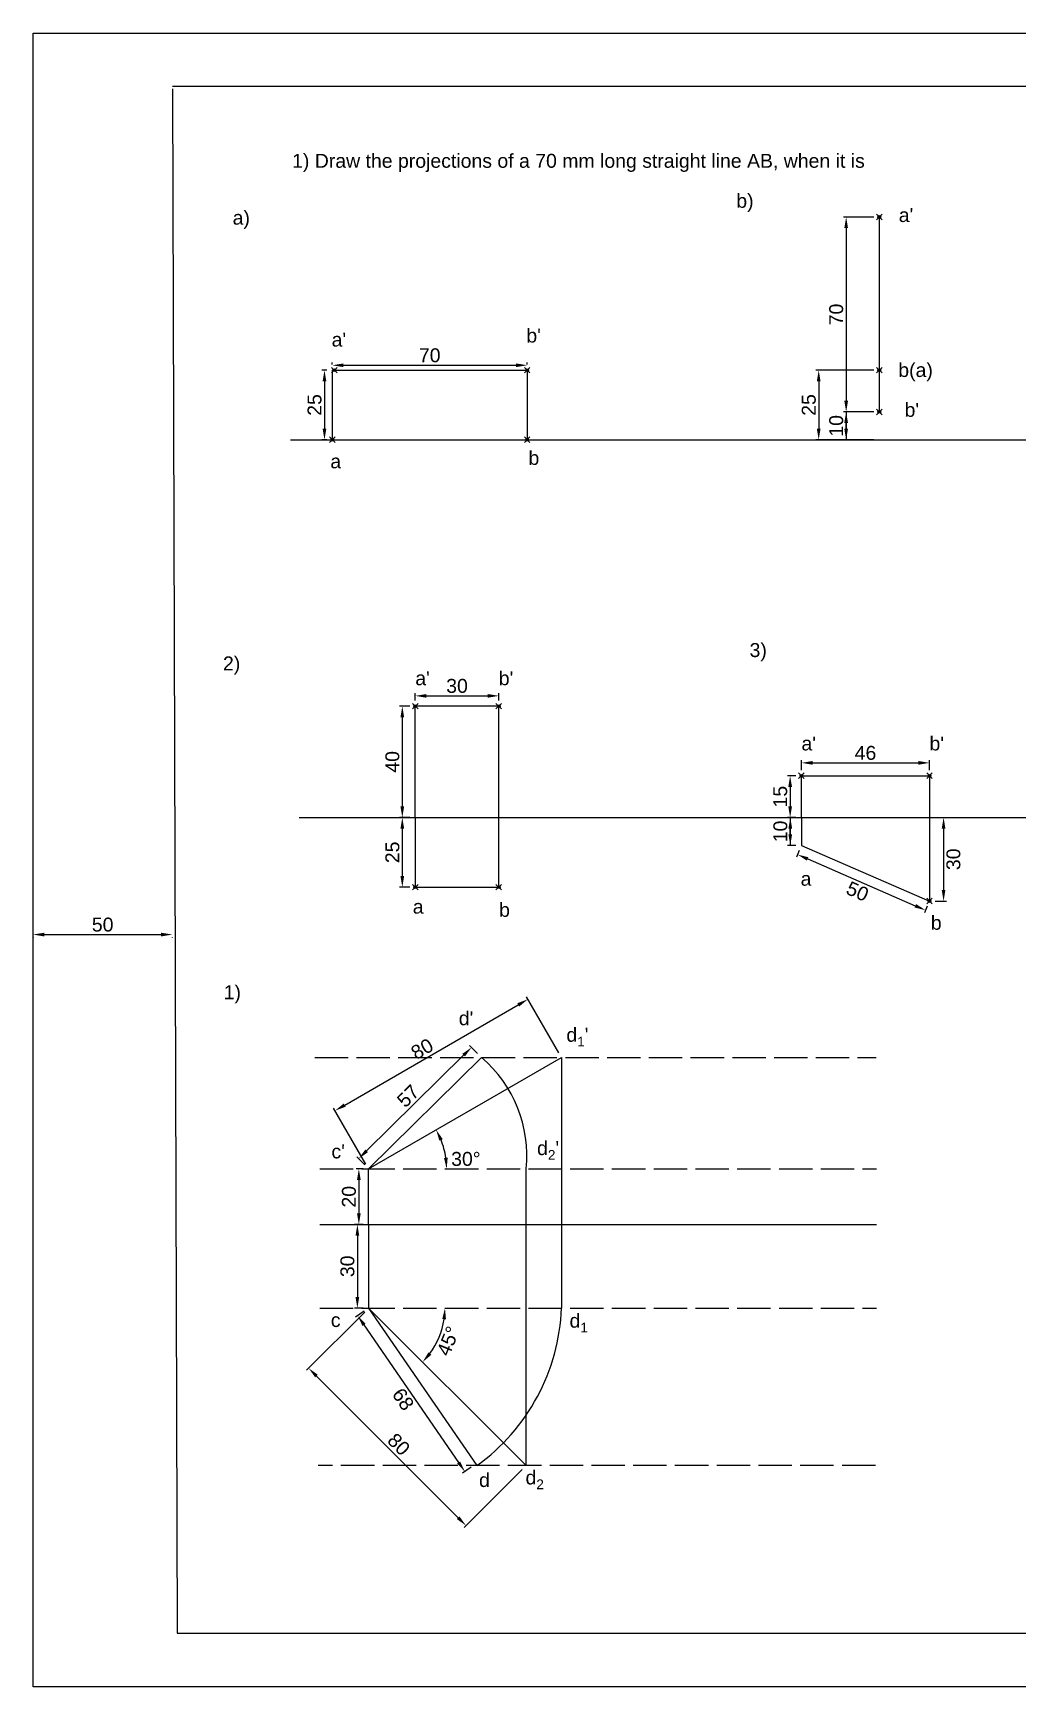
# Model space of a CAD drawing. Header units: millimetres. Extents: x -819 to 22, y -36 to 558.
# Drawn here: x -819 to -465, y -36 to 558 of the extents above; entities that cross this region are included whole.
import ezdxf

# ---------------------------------------------------------------- set-up
doc = ezdxf.new("R2010")
doc.units = ezdxf.units.MM
doc.header["$MEASUREMENT"] = 0
doc.header["$PDMODE"] = 35
doc.header["$PDSIZE"] = -3
doc.linetypes.add('ACAD_ISO02W100', pattern=[15, 12, -3])
doc.styles.get("Standard").update_dxf_attribs({"font": 'arial.ttf'})
doc.dimstyles.get("Standard").update_dxf_attribs({"dimtxt": 5, "dimasz": 4, "dimexe": 1, "dimexo": 2, "dimgap": 1, "dimtad": 1, "dimdec": 0, "dimdsep": 46, "dimtxsty": 'Standard', "dimcen": 2.5, "dimclrd": 2, "dimclre": 1, "dimadec": 0, "dimazin": 0, "dimtfac": 1, "dimtdec": 0, "dimtmove": 0, "dimatfit": 3, "dimfxl": 1, "dimtolj": 1, "dimtzin": 0, "dimarcsym": 0})

# ---------------------------------------------------------------- blocks, each defined once
blk = doc.blocks.new('*D1')
at = {"color": 1, "lineweight": -2, "transparency": 16777216}
for p, q in [((-818.7, 233.6), (-818.7, 233.48)), ((-768.7, 233.6), (-768.7, 233.48))]:
    blk.add_line(p, q, dxfattribs=at)
at = {"color": 2, "lineweight": -2, "transparency": 16777216}
blk.add_line((-814.7, 234.48), (-772.7, 234.48), dxfattribs=at)
at = {"color": 2, "transparency": 16777216}
for points in [[(-814.7, 235.14), (-814.7, 233.81), (-818.7, 234.48)], [(-772.7, 235.14), (-772.7, 233.81), (-768.7, 234.48)]]:
    blk.add_solid(points, dxfattribs=at)
at = {"layer": 'Defpoints', "color": 0, "transparency": 16777216}
for p in [(-818.7, 235.6), (-768.7, 235.6), (-768.7, 234.48)]:
    blk.add_point(p, dxfattribs=at)
at = {"color": 0, "transparency": 16777216, "insert": (-793.7, 238.03), "char_height": 5, "attachment_point": 5}
blk.add_mtext('\\A1;50', dxfattribs=at)
blk = doc.blocks.new('*D5')
at = {"color": 1, "lineweight": -2, "transparency": 16777216}
for p, q in [((-713.21, 437.19), (-715.02, 437.19)), ((-713.21, 412.19), (-715.02, 412.19))]:
    blk.add_line(p, q, dxfattribs=at)
at = {"color": 2, "lineweight": -2, "transparency": 16777216}
blk.add_line((-714.02, 433.19), (-714.02, 416.19), dxfattribs=at)
at = {"color": 2, "transparency": 16777216}
for points in [[(-714.69, 433.19), (-713.35, 433.19), (-714.02, 437.19)], [(-714.69, 416.19), (-713.35, 416.19), (-714.02, 412.19)]]:
    blk.add_solid(points, dxfattribs=at)
at = {"layer": 'Defpoints', "color": 0, "transparency": 16777216}
for p in [(-711.21, 437.19), (-714.02, 412.19), (-711.21, 412.19)]:
    blk.add_point(p, dxfattribs=at)
at = {"color": 0, "transparency": 16777216, "insert": (-717.57, 424.69), "char_height": 5, "attachment_point": 5, "rotation": 90}
blk.add_mtext('\\A1;25', dxfattribs=at)
blk = doc.blocks.new('*D6')
at = {"color": 1, "lineweight": -2, "transparency": 16777216}
for p, q in [((-700.15, 150.32), (-702.66, 150.32)), ((-700.15, 130.32), (-702.66, 130.32))]:
    blk.add_line(p, q, dxfattribs=at)
at = {"color": 2, "lineweight": -2, "transparency": 16777216}
blk.add_line((-701.66, 146.32), (-701.66, 134.32), dxfattribs=at)
at = {"color": 2, "transparency": 16777216}
for points in [[(-702.33, 146.32), (-701, 146.32), (-701.66, 150.32)], [(-702.33, 134.32), (-701, 134.32), (-701.66, 130.32)]]:
    blk.add_solid(points, dxfattribs=at)
at = {"layer": 'Defpoints', "color": 0, "transparency": 16777216}
for p in [(-698.15, 150.32), (-701.66, 130.32), (-698.15, 130.32)]:
    blk.add_point(p, dxfattribs=at)
at = {"color": 0, "transparency": 16777216, "insert": (-705.22, 140.32), "char_height": 5, "attachment_point": 5, "rotation": 90}
blk.add_mtext('\\A1;20', dxfattribs=at)
blk = doc.blocks.new('*D7')
at = {"color": 1, "lineweight": -2, "transparency": 16777216}
for p, q in [((-700.15, 130.32), (-703.21, 130.32)), ((-700.15, 100.32), (-703.21, 100.32))]:
    blk.add_line(p, q, dxfattribs=at)
at = {"color": 2, "lineweight": -2, "transparency": 16777216}
blk.add_line((-702.21, 126.32), (-702.21, 104.32), dxfattribs=at)
at = {"color": 2, "transparency": 16777216}
for points in [[(-702.87, 126.32), (-701.54, 126.32), (-702.21, 130.32)], [(-702.87, 104.32), (-701.54, 104.32), (-702.21, 100.32)]]:
    blk.add_solid(points, dxfattribs=at)
at = {"layer": 'Defpoints', "color": 0, "transparency": 16777216}
for p in [(-698.15, 130.32), (-702.21, 100.32), (-698.15, 100.32)]:
    blk.add_point(p, dxfattribs=at)
at = {"color": 0, "transparency": 16777216, "insert": (-705.76, 115.32), "char_height": 5, "attachment_point": 5, "rotation": 90}
blk.add_mtext('\\A1;30', dxfattribs=at)
blk = doc.blocks.new('*D14')
at = {"color": 2, "lineweight": -2, "transparency": 16777216}
blk.add_line((-706.76, 173.23), (-644.4, 209.23), dxfattribs=at)
at = {"color": 1, "lineweight": -2, "transparency": 16777216}
for p, q in [((-629.87, 192.05), (-641.44, 212.1)), ((-699.15, 152.05), (-710.72, 172.1))]:
    blk.add_line(p, q, dxfattribs=at)
at = {"color": 2, "transparency": 16777216}
for points in [[(-644.74, 209.81), (-644.07, 208.65), (-640.94, 211.23)], [(-707.09, 173.81), (-706.42, 172.65), (-710.22, 171.23)]]:
    blk.add_solid(points, dxfattribs=at)
at = {"layer": 'Defpoints', "color": 0, "transparency": 16777216}
for p in [(-640.94, 211.23), (-628.87, 190.32), (-698.15, 150.32)]:
    blk.add_point(p, dxfattribs=at)
at = {"color": 0, "transparency": 16777216, "insert": (-678.93, 193.4), "char_height": 5, "attachment_point": 5, "rotation": 30}
blk.add_mtext('\\A1;80', dxfattribs=at)
blk = doc.blocks.new('*D15')
at = {"color": 1, "lineweight": -2, "transparency": 16777216}
for p, q in [((-699.56, 98.91), (-720.43, 78.04)), ((-642.99, 42.34), (-663.86, 21.47))]:
    blk.add_line(p, q, dxfattribs=at)
at = {"color": 2, "lineweight": -2, "transparency": 16777216}
blk.add_line((-716.89, 75.92), (-665.98, 25.01), dxfattribs=at)
at = {"color": 2, "transparency": 16777216}
for points in [[(-716.42, 76.39), (-717.36, 75.45), (-719.72, 78.75)], [(-665.51, 25.48), (-666.45, 24.54), (-663.15, 22.18)]]:
    blk.add_solid(points, dxfattribs=at)
at = {"layer": 'Defpoints', "color": 0, "transparency": 16777216}
for p in [(-698.15, 100.32), (-641.58, 43.75), (-663.15, 22.18)]:
    blk.add_point(p, dxfattribs=at)
at = {"color": 0, "transparency": 16777216, "insert": (-687.32, 51.37), "char_height": 5, "attachment_point": 5, "rotation": 315}
blk.add_mtext('\\A1;80', dxfattribs=at)
blk = doc.blocks.new('*D16')
at = {"color": 2, "lineweight": -2, "transparency": 16777216}
blk.add_arc((-698.15, 150.32), 28.02, 8.18767, 21.81233, dxfattribs=at)
at = {"color": 2, "transparency": 16777216}
for points in [[(-672.74, 160.44), (-671.54, 161.02), (-673.89, 164.33)], [(-669.75, 154.36), (-671.08, 154.26), (-670.13, 150.32)]]:
    blk.add_solid(points, dxfattribs=at)
at = {"layer": 'Defpoints', "color": 0, "transparency": 16777216}
for p in [(-628.87, 190.32), (-671.82, 159.9), (-715.73, 150.32), (-698.15, 150.32), (-515.73, 150.32)]:
    blk.add_point(p, dxfattribs=at)
at = {"color": 0, "transparency": 16777216, "insert": (-663.23, 153.87), "char_height": 5, "attachment_point": 5}
blk.add_mtext('\\A1;30°', dxfattribs=at)
blk = doc.blocks.new('*D17')
at = {"color": 2, "lineweight": -2, "transparency": 16777216}
blk.add_arc((-698.15, 100.32), 27.4, 323.37031, 351.62969, dxfattribs=at)
at = {"color": 2, "transparency": 16777216}
for points in [[(-671.7, 96.38), (-670.37, 96.28), (-670.74, 100.32)], [(-675.65, 83.53), (-676.66, 84.41), (-678.77, 80.94)]]:
    blk.add_solid(points, dxfattribs=at)
at = {"layer": 'Defpoints', "color": 0, "transparency": 16777216}
for p in [(-715.73, 100.32), (-698.15, 100.32), (-515.73, 100.32), (-674.41, 86.62), (-641.58, 43.75)]:
    blk.add_point(p, dxfattribs=at)
at = {"color": 0, "transparency": 16777216, "insert": (-669.56, 88.48), "char_height": 5, "attachment_point": 5, "rotation": 67.5}
blk.add_mtext('\\A1;45°', dxfattribs=at)
blk = doc.blocks.new('*D22')
at = {"color": 1, "lineweight": -2, "transparency": 16777216}
for p, q in [((-711.21, 439.19), (-711.21, 439.95)), ((-641.21, 439.19), (-641.21, 439.95))]:
    blk.add_line(p, q, dxfattribs=at)
at = {"color": 2, "lineweight": -2, "transparency": 16777216}
blk.add_line((-707.21, 438.95), (-645.21, 438.95), dxfattribs=at)
at = {"color": 2, "transparency": 16777216}
for points in [[(-707.21, 439.61), (-707.21, 438.28), (-711.21, 438.95)], [(-645.21, 439.61), (-645.21, 438.28), (-641.21, 438.95)]]:
    blk.add_solid(points, dxfattribs=at)
at = {"layer": 'Defpoints', "color": 0, "transparency": 16777216}
for p in [(-711.21, 437.19), (-641.21, 438.95), (-641.21, 437.19)]:
    blk.add_point(p, dxfattribs=at)
at = {"color": 0, "transparency": 16777216, "insert": (-676.21, 442.5), "char_height": 5, "attachment_point": 5}
blk.add_mtext('\\A1;70', dxfattribs=at)
blk = doc.blocks.new('*D23')
at = {"color": 1, "lineweight": -2, "transparency": 16777216}
for p, q in [((-516.71, 492.19), (-527.61, 492.19)), ((-516.71, 422.19), (-527.61, 422.19))]:
    blk.add_line(p, q, dxfattribs=at)
at = {"color": 2, "lineweight": -2, "transparency": 16777216}
blk.add_line((-526.61, 488.19), (-526.61, 426.19), dxfattribs=at)
at = {"color": 2, "transparency": 16777216}
for points in [[(-527.27, 488.19), (-525.94, 488.19), (-526.61, 492.19)], [(-527.27, 426.19), (-525.94, 426.19), (-526.61, 422.19)]]:
    blk.add_solid(points, dxfattribs=at)
at = {"layer": 'Defpoints', "color": 0, "transparency": 16777216}
for p in [(-514.71, 492.19), (-526.61, 422.19), (-514.71, 422.19)]:
    blk.add_point(p, dxfattribs=at)
at = {"color": 0, "transparency": 16777216, "insert": (-530.16, 457.19), "char_height": 5, "attachment_point": 5, "rotation": 90}
blk.add_mtext('\\A1;70', dxfattribs=at)
blk = doc.blocks.new('*D24')
at = {"color": 1, "lineweight": -2, "transparency": 16777216}
for p, q in [((-516.71, 437.19), (-537.47, 437.19)), ((-516.71, 412.19), (-537.47, 412.19))]:
    blk.add_line(p, q, dxfattribs=at)
at = {"color": 2, "lineweight": -2, "transparency": 16777216}
blk.add_line((-536.47, 433.19), (-536.47, 416.19), dxfattribs=at)
at = {"color": 2, "transparency": 16777216}
for points in [[(-537.14, 433.19), (-535.8, 433.19), (-536.47, 437.19)], [(-537.14, 416.19), (-535.8, 416.19), (-536.47, 412.19)]]:
    blk.add_solid(points, dxfattribs=at)
at = {"layer": 'Defpoints', "color": 0, "transparency": 16777216}
for p in [(-514.71, 437.19), (-536.47, 412.19), (-514.71, 412.19)]:
    blk.add_point(p, dxfattribs=at)
at = {"color": 0, "transparency": 16777216, "insert": (-540.02, 424.69), "char_height": 5, "attachment_point": 5, "rotation": 90}
blk.add_mtext('\\A1;25', dxfattribs=at)
blk = doc.blocks.new('*D25')
at = {"color": 1, "lineweight": -2, "transparency": 16777216}
for p, q in [((-516.71, 422.19), (-527.62, 422.19)), ((-516.71, 412.19), (-527.62, 412.19))]:
    blk.add_line(p, q, dxfattribs=at)
at = {"color": 2, "lineweight": -2, "transparency": 16777216}
for p, q in [((-526.62, 422.19), (-526.62, 412.19)), ((-526.62, 416.19), (-526.62, 420.19)), ((-526.62, 418.19), (-526.62, 414.19))]:
    blk.add_line(p, q, dxfattribs=at)
at = {"color": 2, "transparency": 16777216}
for points in [[(-527.28, 418.19), (-525.95, 418.19), (-526.62, 422.19)], [(-527.28, 416.19), (-525.95, 416.19), (-526.62, 412.19)]]:
    blk.add_solid(points, dxfattribs=at)
at = {"layer": 'Defpoints', "color": 0, "transparency": 16777216}
for p in [(-514.71, 422.19), (-526.62, 412.19), (-514.71, 412.19)]:
    blk.add_point(p, dxfattribs=at)
at = {"color": 0, "transparency": 16777216, "insert": (-530.17, 417.19), "char_height": 5, "attachment_point": 5, "rotation": 90}
blk.add_mtext('\\A1;10', dxfattribs=at)
blk = doc.blocks.new('*D31')
at = {"color": 1, "lineweight": -2, "transparency": 16777216}
for p, q in [((-683.4, 316.51), (-687.05, 316.51)), ((-683.4, 276.51), (-687.05, 276.51))]:
    blk.add_line(p, q, dxfattribs=at)
at = {"color": 2, "lineweight": -2, "transparency": 16777216}
blk.add_line((-686.05, 312.51), (-686.05, 280.51), dxfattribs=at)
at = {"color": 2, "transparency": 16777216}
for points in [[(-686.72, 312.51), (-685.39, 312.51), (-686.05, 316.51)], [(-686.72, 280.51), (-685.39, 280.51), (-686.05, 276.51)]]:
    blk.add_solid(points, dxfattribs=at)
at = {"layer": 'Defpoints', "color": 0, "transparency": 16777216}
for p in [(-681.4, 316.51), (-686.05, 276.51), (-681.4, 276.51)]:
    blk.add_point(p, dxfattribs=at)
at = {"color": 0, "transparency": 16777216, "insert": (-689.61, 296.51), "char_height": 5, "attachment_point": 5, "rotation": 90}
blk.add_mtext('\\A1;40', dxfattribs=at)
blk = doc.blocks.new('*D32')
at = {"color": 1, "lineweight": -2, "transparency": 16777216}
for p, q in [((-683.4, 276.51), (-687.05, 276.51)), ((-683.4, 251.51), (-687.05, 251.51))]:
    blk.add_line(p, q, dxfattribs=at)
at = {"color": 2, "lineweight": -2, "transparency": 16777216}
blk.add_line((-686.05, 272.51), (-686.05, 255.51), dxfattribs=at)
at = {"color": 2, "transparency": 16777216}
for points in [[(-686.72, 272.51), (-685.39, 272.51), (-686.05, 276.51)], [(-686.72, 255.51), (-685.39, 255.51), (-686.05, 251.51)]]:
    blk.add_solid(points, dxfattribs=at)
at = {"layer": 'Defpoints', "color": 0, "transparency": 16777216}
for p in [(-681.4, 276.51), (-686.05, 251.51), (-681.4, 251.51)]:
    blk.add_point(p, dxfattribs=at)
at = {"color": 0, "transparency": 16777216, "insert": (-689.61, 264.01), "char_height": 5, "attachment_point": 5, "rotation": 90}
blk.add_mtext('\\A1;25', dxfattribs=at)
blk = doc.blocks.new('*D33')
at = {"color": 1, "lineweight": -2, "transparency": 16777216}
for p, q in [((-681.4, 318.51), (-681.4, 321.21)), ((-651.4, 318.51), (-651.4, 321.21))]:
    blk.add_line(p, q, dxfattribs=at)
at = {"color": 2, "lineweight": -2, "transparency": 16777216}
blk.add_line((-677.4, 320.21), (-655.4, 320.21), dxfattribs=at)
at = {"color": 2, "transparency": 16777216}
for points in [[(-677.4, 320.87), (-677.4, 319.54), (-681.4, 320.21)], [(-655.4, 320.87), (-655.4, 319.54), (-651.4, 320.21)]]:
    blk.add_solid(points, dxfattribs=at)
at = {"layer": 'Defpoints', "color": 0, "transparency": 16777216}
for p in [(-681.4, 316.51), (-651.4, 320.21), (-651.4, 316.51)]:
    blk.add_point(p, dxfattribs=at)
at = {"color": 0, "transparency": 16777216, "insert": (-666.4, 323.76), "char_height": 5, "attachment_point": 5}
blk.add_mtext('\\A1;30', dxfattribs=at)
blk = doc.blocks.new('*D34')
at = {"color": 1, "lineweight": -2, "transparency": 16777216}
for p, q in [((-542.67, 293.51), (-542.67, 297.15)), ((-496.67, 293.51), (-496.67, 297.15))]:
    blk.add_line(p, q, dxfattribs=at)
at = {"color": 2, "lineweight": -2, "transparency": 16777216}
blk.add_line((-538.67, 296.15), (-500.67, 296.15), dxfattribs=at)
at = {"color": 2, "transparency": 16777216}
for points in [[(-538.67, 296.82), (-538.67, 295.48), (-542.67, 296.15)], [(-500.67, 296.82), (-500.67, 295.48), (-496.67, 296.15)]]:
    blk.add_solid(points, dxfattribs=at)
at = {"layer": 'Defpoints', "color": 0, "transparency": 16777216}
for p in [(-542.67, 291.51), (-496.67, 296.15), (-496.67, 291.51)]:
    blk.add_point(p, dxfattribs=at)
at = {"color": 0, "transparency": 16777216, "insert": (-519.67, 299.7), "char_height": 5, "attachment_point": 5}
blk.add_mtext('\\A1;46', dxfattribs=at)
blk = doc.blocks.new('*D35')
at = {"color": 1, "lineweight": -2, "transparency": 16777216}
for p, q in [((-544.67, 291.51), (-547.73, 291.51)), ((-544.67, 276.51), (-547.73, 276.51))]:
    blk.add_line(p, q, dxfattribs=at)
at = {"color": 2, "lineweight": -2, "transparency": 16777216}
blk.add_line((-546.73, 287.51), (-546.73, 280.51), dxfattribs=at)
at = {"color": 2, "transparency": 16777216}
for points in [[(-547.4, 287.51), (-546.06, 287.51), (-546.73, 291.51)], [(-547.4, 280.51), (-546.06, 280.51), (-546.73, 276.51)]]:
    blk.add_solid(points, dxfattribs=at)
at = {"layer": 'Defpoints', "color": 0, "transparency": 16777216}
for p in [(-542.67, 291.51), (-546.73, 276.51), (-542.67, 276.51)]:
    blk.add_point(p, dxfattribs=at)
at = {"color": 0, "transparency": 16777216, "insert": (-550.28, 284.01), "char_height": 5, "attachment_point": 5, "rotation": 90}
blk.add_mtext('\\A1;15', dxfattribs=at)
blk = doc.blocks.new('*D36')
at = {"color": 1, "lineweight": -2, "transparency": 16777216}
for p, q in [((-544.67, 276.51), (-547.68, 276.51)), ((-544.67, 266.51), (-547.68, 266.51))]:
    blk.add_line(p, q, dxfattribs=at)
at = {"color": 2, "lineweight": -2, "transparency": 16777216}
for p, q in [((-546.68, 276.51), (-546.68, 266.51)), ((-546.68, 270.51), (-546.68, 274.51)), ((-546.68, 272.51), (-546.68, 268.51))]:
    blk.add_line(p, q, dxfattribs=at)
at = {"color": 2, "transparency": 16777216}
for points in [[(-547.34, 272.51), (-546.01, 272.51), (-546.68, 276.51)], [(-547.34, 270.51), (-546.01, 270.51), (-546.68, 266.51)]]:
    blk.add_solid(points, dxfattribs=at)
at = {"layer": 'Defpoints', "color": 0, "transparency": 16777216}
for p in [(-542.67, 276.51), (-546.68, 266.51), (-542.67, 266.51)]:
    blk.add_point(p, dxfattribs=at)
at = {"color": 0, "transparency": 16777216, "insert": (-550.23, 271.51), "char_height": 5, "attachment_point": 5, "rotation": 90}
blk.add_mtext('\\A1;10', dxfattribs=at)
blk = doc.blocks.new('*D37')
at = {"color": 1, "lineweight": -2, "transparency": 16777216}
for p, q in [((-494.67, 276.51), (-490.61, 276.51)), ((-494.67, 246.51), (-490.61, 246.51))]:
    blk.add_line(p, q, dxfattribs=at)
at = {"color": 2, "lineweight": -2, "transparency": 16777216}
blk.add_line((-491.61, 272.51), (-491.61, 250.51), dxfattribs=at)
at = {"color": 2, "transparency": 16777216}
for points in [[(-492.28, 272.51), (-490.95, 272.51), (-491.61, 276.51)], [(-492.28, 250.51), (-490.95, 250.51), (-491.61, 246.51)]]:
    blk.add_solid(points, dxfattribs=at)
at = {"layer": 'Defpoints', "color": 0, "transparency": 16777216}
for p in [(-496.67, 276.51), (-496.67, 246.51), (-491.61, 246.51)]:
    blk.add_point(p, dxfattribs=at)
at = {"color": 0, "transparency": 16777216, "insert": (-488.06, 261.51), "char_height": 5, "attachment_point": 5, "rotation": 90}
blk.add_mtext('\\A1;30', dxfattribs=at)
blk = doc.blocks.new('*D38')
at = {"color": 1, "lineweight": -2, "transparency": 16777216}
for p, q in [((-543.47, 264.68), (-544.5, 262.31)), ((-497.47, 244.68), (-498.5, 242.31))]:
    blk.add_line(p, q, dxfattribs=at)
at = {"color": 2, "lineweight": -2, "transparency": 16777216}
blk.add_line((-540.43, 261.63), (-501.77, 244.82), dxfattribs=at)
at = {"color": 2, "transparency": 16777216}
for points in [[(-540.17, 262.24), (-540.7, 261.02), (-544.1, 263.23)], [(-501.5, 245.43), (-502.04, 244.21), (-498.1, 243.23)]]:
    blk.add_solid(points, dxfattribs=at)
at = {"layer": 'Defpoints', "color": 0, "transparency": 16777216}
for p in [(-542.67, 266.51), (-496.67, 246.51), (-498.1, 243.23)]:
    blk.add_point(p, dxfattribs=at)
at = {"color": 0, "transparency": 16777216, "insert": (-522.52, 249.97), "char_height": 5, "attachment_point": 5, "rotation": 336.50143}
blk.add_mtext('\\A1;50', dxfattribs=at)
blk = doc.blocks.new('*D39')
at = {"color": 2, "lineweight": -2, "transparency": 16777216}
blk.add_line((-664.04, 191.15), (-698.89, 156.77), dxfattribs=at)
at = {"color": 1, "lineweight": -2, "transparency": 16777216}
for p, q in [((-659, 191.74), (-661.89, 194.67)), ((-699.55, 151.74), (-702.44, 154.67))]:
    blk.add_line(p, q, dxfattribs=at)
at = {"color": 2, "transparency": 16777216}
for points in [[(-664.51, 191.63), (-663.57, 190.68), (-661.19, 193.96)], [(-699.36, 157.25), (-698.42, 156.3), (-701.74, 153.96)]]:
    blk.add_solid(points, dxfattribs=at)
at = {"layer": 'Defpoints', "color": 0, "transparency": 16777216}
for p in [(-657.6, 190.32), (-701.74, 153.96), (-698.15, 150.32)]:
    blk.add_point(p, dxfattribs=at)
at = {"color": 0, "transparency": 16777216, "insert": (-683.95, 176.48), "char_height": 5, "attachment_point": 5, "rotation": 44.60946}
blk.add_mtext('\\A1;57', dxfattribs=at)
blk = doc.blocks.new('*D40')
at = {"color": 1, "lineweight": -2, "transparency": 16777216}
for p, q in [((-699.8, 99.19), (-702.92, 97.04)), ((-661.27, 43.15), (-664.4, 41))]:
    blk.add_line(p, q, dxfattribs=at)
at = {"color": 2, "lineweight": -2, "transparency": 16777216}
blk.add_line((-699.83, 94.31), (-665.84, 44.87), dxfattribs=at)
at = {"color": 2, "transparency": 16777216}
for points in [[(-699.28, 94.69), (-700.38, 93.93), (-702.1, 97.61)], [(-665.29, 45.24), (-666.39, 44.49), (-663.57, 41.57)]]:
    blk.add_solid(points, dxfattribs=at)
at = {"layer": 'Defpoints', "color": 0, "transparency": 16777216}
for p in [(-698.15, 100.32), (-659.63, 44.28), (-663.57, 41.57)]:
    blk.add_point(p, dxfattribs=at)
at = {"color": 0, "transparency": 16777216, "insert": (-685.76, 67.57), "char_height": 5, "attachment_point": 5, "rotation": 304.50659}
blk.add_mtext('\\A1;68', dxfattribs=at)

msp = doc.modelspace()

# ---------------------------------------------------------------- linework, layer by layer
for p, q in [((-818.7, 558.26), (22.3, 558.26)), ((-818.7, -35.74), (-818.7, 558.26)), ((2.36, 539.11), (-768.64, 539.11)), ((-768.64, 538.26), (-766.97, -16.42)), ((-514.71, 492.19), (-514.71, 422.19)), ((-711.21, 437.19), (-641.21, 437.19)), ((-711.21, 437.19), (-711.21, 412.19)), ((-641.21, 437.19), (-641.21, 412.19)), ((-726.22, 412.19), (-236.14, 412.19)), ((-681.4, 276.51), (-681.4, 316.51)), ((-651.4, 316.51), (-681.4, 316.51)), ((-651.4, 251.51), (-651.4, 316.51)), ((-542.67, 276.51), (-542.67, 291.51)), ((-542.67, 291.51), (-496.67, 291.51)), ((-496.67, 291.51), (-496.67, 276.51)), ((-723.1, 276.51), (-421.6, 276.51)), ((-681.4, 276.51), (-681.4, 251.51)), ((-542.67, 276.51), (-542.67, 266.51)), ((-496.67, 276.51), (-496.67, 246.51)), ((-542.67, 266.51), (-496.67, 246.51)), ((-681.4, 251.51), (-651.4, 251.51)), ((-698.15, 150.32), (-628.87, 190.32)), ((-698.15, 150.32), (-657.6, 190.32)), ((-628.87, 190.32), (-628.87, 100.32)), ((-698.15, 130.32), (-698.15, 150.32)), ((-641.58, 43.75), (-641.58, 150.32)), ((-715.73, 130.32), (-715.73, 130.32)), ((-715.73, 130.32), (-515.73, 130.32)), ((-698.15, 130.32), (-698.15, 100.32)), ((-698.15, 100.32), (-641.58, 43.75)), ((-698.15, 100.32), (-659.26, 43.75)), ((-766.97, -16.42), (2.36, -16.41)), ((22.3, -35.74), (-818.7, -35.74))]:
    msp.add_line(p, q)
at = {"linetype": 'ACAD_ISO02W100'}
for p, q in [((-717.49, 190.29), (-515.83, 190.32)), ((-715.73, 150.32), (-515.73, 150.32)), ((-715.73, 100.32), (-515.73, 100.32)), ((-516.1, 43.75), (-716.27, 43.75))]:
    msp.add_line(p, q, dxfattribs=at)
for centre, radius, start, end in [((-687.34, 155.2), 46.02, 353.91216, 49.73878), ((-701.81, 103.06), 72.99, 305.65525, 357.84696)]:
    msp.add_arc(centre, radius, start, end)
for p in [(-514.71, 492.19), (-710.47, 437.19), (-641.21, 437.19), (-514.71, 437.19), (-514.71, 422.19), (-711.21, 412.19), (-641.21, 412.19), (-681.4, 316.51), (-651.4, 316.51), (-542.67, 291.51), (-496.67, 291.51), (-681.4, 251.51), (-651.4, 251.51), (-496.67, 246.51)]:
    msp.add_point(p)

# ---------------------------------------------------------------- texts
at = {"char_height": 5, "attachment_point": 1}
for s, width, insert in [('1) Draw the projections of a 70 mm long straight line AB, when it is', 396.5914, (-725.65, 514.88)), ('b)', 4.264, (-566.07, 500.5)), ('a)', 4.264, (-747.01, 494.45)), ("a'", 4.264, (-507.72, 495.39)), ("b'", 5.0293, (-641.5, 452.12)), ("a'", 4.264, (-711.45, 450.65)), ('b(a)', 5.0293, (-507.88, 439.74)), ("b'", 5.0293, (-505.63, 425.43)), ('a', 4.264, (-711.92, 406.94)), ('b', 5.0293, (-640.73, 408.16)), ('3)', 4.264, (-561.3, 339.16)), ('2)', 4.264, (-750.48, 334.36)), ("a'", 4.264, (-681.4, 329.04)), ("b'", 5.0293, (-651.4, 329.04)), ("a'", 4.264, (-542.67, 305.61)), ("b'", 5.0293, (-496.67, 305.61)), ('a', 4.264, (-542.98, 257.02)), ('a', 4.264, (-682.3, 246.99)), ('b', 5.0293, (-651.28, 245.85)), ('b', 5.0293, (-496.19, 241.21)), ('1)', 4.264, (-750.24, 216.25)), ("d'", 4.264, (-665.77, 206.92)), ("\\A1;d{\\H0.7x;\\S^ 1;}'", 4.264, (-627.12, 200.98)), ("\\A1;d{\\H0.7x;\\S^ 2;}'", 4.264, (-637.65, 160.28)), ("c'", 4.264, (-711.51, 159.09)), ('c', 4.264, (-711.74, 98.53)), ('\\A1;d{\\H0.7x;\\S^ 1;}', 4.264, (-625.98, 98.29)), ('\\A1;d{\\H0.7x;\\S^ 2;}', 4.264, (-641.79, 41.98)), ('d', 4.264, (-658.49, 41.06))]:
    msp.add_mtext_dynamic_manual_height_columns(s, width=width, gutter_width=1, heights=[0], dxfattribs=dict(at, insert=insert))

# ---------------------------------------------------------------- dimensions: what is measured, and where the dimension line sits
for base, p1, p2, picture, middle in [((-526.61, 422.19), (-514.71, 492.19), (-514.71, 422.19), '*D23', (-530.16, 457.19)), ((-536.47, 412.19), (-514.71, 437.19), (-514.71, 412.19), '*D24', (-540.02, 424.69)), ((-526.62, 412.19), (-514.71, 422.19), (-514.71, 412.19), '*D25', (-530.17, 417.19)), ((-686.05, 276.51), (-681.4, 316.51), (-681.4, 276.51), '*D31', (-689.61, 296.51)), ((-546.73, 276.51), (-542.67, 291.51), (-542.67, 276.51), '*D35', (-550.28, 284.01)), ((-686.05, 251.51), (-681.4, 276.51), (-681.4, 251.51), '*D32', (-689.61, 264.01)), ((-546.68, 266.51), (-542.67, 276.51), (-542.67, 266.51), '*D36', (-550.23, 271.51)), ((-701.66, 130.32), (-698.15, 150.32), (-698.15, 130.32), '*D6', (-705.22, 140.32)), ((-702.21, 100.32), (-698.15, 130.32), (-698.15, 100.32), '*D7', (-705.76, 115.32))]:
    dim = msp.add_linear_dim(base=base, p1=p1, p2=p2, angle=90, dimstyle='Standard')
    dim.commit()
    dim.dimension.update_dxf_attribs({"geometry": picture, "text_midpoint": middle})
for base, p1, p2, picture, middle in [((-641.21, 438.95), (-711.21, 437.19), (-641.21, 437.19), '*D22', (-676.21, 442.5)), ((-651.4, 320.21), (-681.4, 316.51), (-651.4, 316.51), '*D33', (-666.4, 323.76)), ((-496.67, 296.15), (-542.67, 291.51), (-496.67, 291.51), '*D34', (-519.67, 299.7)), ((-768.7, 234.48), (-818.7, 235.6), (-768.7, 235.6), '*D1', (-793.7, 238.03))]:
    dim = msp.add_linear_dim(base=base, p1=p1, p2=p2, dimstyle='Standard')
    dim.commit()
    dim.dimension.update_dxf_attribs({"geometry": picture, "text_midpoint": middle})
for base, p1, p2, angle, picture, middle, dimtype in [((-714.02, 412.19), (-711.21, 437.19), (-711.21, 412.19), 90, '*D5', (-714.02, 424.69), 160), ((-640.94, 211.23), (-698.15, 150.32), (-628.87, 190.32), 30, '*D14', (-677.16, 190.32), 161), ((-663.15, 22.18), (-698.15, 100.32), (-641.58, 43.75), 315, '*D15', (-689.83, 48.86), 161)]:
    dim = msp.add_linear_dim(base=base, p1=p1, p2=p2, angle=angle, dimstyle='Standard')
    dim.commit()
    dim.dimension.update_dxf_attribs({"geometry": picture, "text_midpoint": middle, "dimtype": dimtype})
dim = msp.add_linear_dim(base=(-491.61, 246.51), p1=(-496.67, 276.51), p2=(-496.67, 246.51), angle=90, dimstyle='Standard', override={"dimtad": 2})
dim.commit()
dim.dimension.update_dxf_attribs({"geometry": '*D37', "text_midpoint": (-488.06, 261.51)})
for p1, p2, distance, picture, middle in [((-542.67, 266.51), (-496.67, 246.51), -3.58, '*D38', (-522.52, 249.97)), ((-698.15, 100.32), (-659.63, 44.28), -4.79, '*D40', (-685.76, 67.57))]:
    dim = msp.add_aligned_dim(p1=p1, p2=p2, distance=distance, dimstyle='Standard', override={"dimtad": 2})
    dim.commit()
    dim.dimension.update_dxf_attribs({"geometry": picture, "text_midpoint": middle})
for base, line1, line2, override, picture, middle in [((-671.82, 159.9), ((-715.73, 150.32), (-515.73, 150.32)), ((-698.15, 150.32), (-628.87, 190.32)), {"dimjust": 3, "dimtih": 0, "dimtoh": 0}, '*D16', (-663.23, 153.87)), ((-674.41, 86.62), ((-698.15, 100.32), (-641.58, 43.75)), ((-715.73, 100.32), (-515.73, 100.32)), {"dimtad": 4}, '*D17', (-669.56, 88.48))]:
    dim = msp.add_angular_dim_2l(base=base, line1=line1, line2=line2, dimstyle='Standard', override=override)
    dim.commit()
    dim.dimension.update_dxf_attribs({"geometry": picture, "text_midpoint": middle})
dim = msp.add_aligned_dim(p1=(-657.6, 190.32), p2=(-698.15, 150.32), distance=-5.12, dimstyle='Standard')
dim.commit()
dim.dimension.update_dxf_attribs({"geometry": '*D39', "text_midpoint": (-683.95, 176.48)})

doc.saveas('drawing.dxf')
